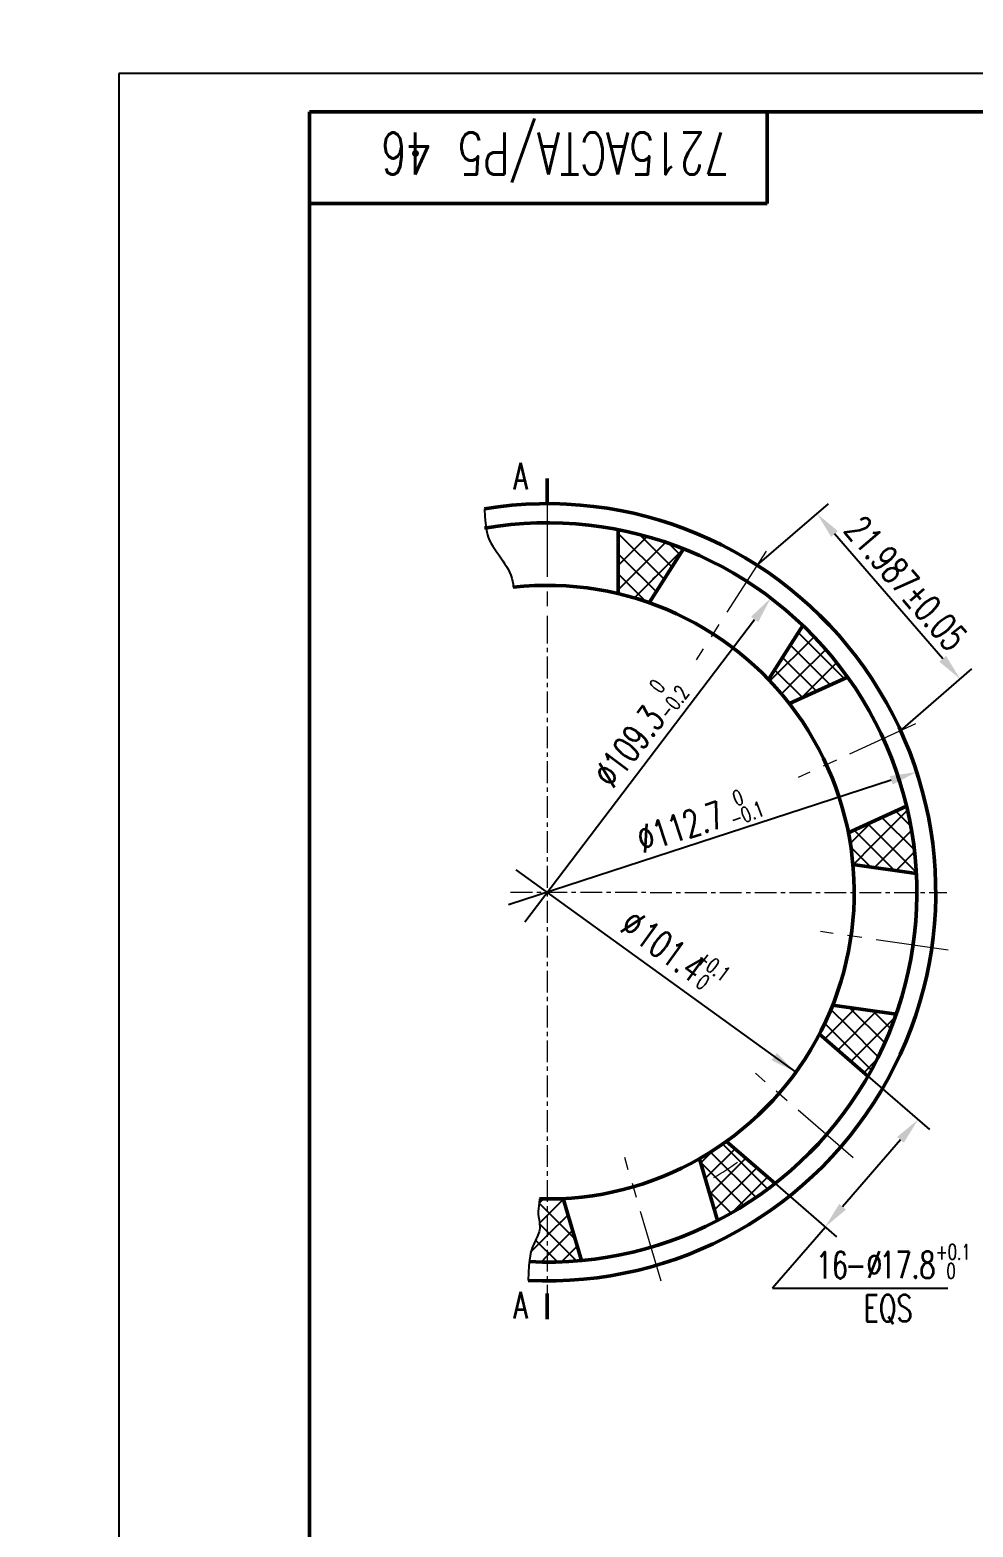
# Model space of a CAD drawing. Header units: millimetres. Extents: x 260 to 24115, y -110 to 18185.
# Drawn here: x 940.1 to 1063.7, y -3.8 to 192.4 of the extents above; entities that cross this region are included whole.
import ezdxf

# ---------------------------------------------------------------- set-up
doc = ezdxf.new("R2010")
doc.units = ezdxf.units.MM
doc.header["$LTSCALE"] = 0.3
doc.linetypes.add('CENTER', pattern=[50.8, 31.75, -6.35, 6.35, -6.35])
for name, color, linetype, lineweight in [('3', 7, 'CENTER', 20), ('90', 7, 'Continuous', 20), ('中心线', 7, 'CENTER', 18), ('粗实线', 7, 'Continuous', 50)]:
    doc.layers.add(name, color=color, linetype=linetype, lineweight=lineweight)
doc.styles.add('HZ 小', font='txt.shx', dxfattribs={"width": 0.7, "bigfont": 'hztxt.shx'})
doc.dimstyles.new('1.1水平线性1：1', dxfattribs={"dimtxt": 3.5, "dimasz": 3.5, "dimexe": 2, "dimexo": 0, "dimgap": 1, "dimtad": 1, "dimdec": 7, "dimdsep": 46, "dimtxsty": 'HZ 小', "dimcen": 0, "dimdle": 7, "dimclre": 256, "dimadec": 3, "dimazin": 2, "dimtfac": 0.514286, "dimtdec": 7, "dimtix": 1, "dimtmove": 0, "dimatfit": 3, "dimfxl": 1, "dimtolj": 1, "dimarcsym": 0})

# ---------------------------------------------------------------- blocks, each defined once
blk = doc.blocks.new('*D33')
at = {"color": 0, "linetype": 'Continuous', "lineweight": -2, "transparency": 16777216}
for start, end in [(5.9765, 11.953), (350, 0), (338.047, 344.0235)]:
    blk.add_arc((542.5, -36.39), 33.57, start, end, dxfattribs=at)
at = {"color": 0, "transparency": 16777216}
for points in [[(575.3, -32.92), (576.47, -32.86), (576.07, -36.39)], [(575.34, -45.76), (574.2, -45.5), (575.56, -42.22)]]:
    blk.add_solid(points, dxfattribs=at)
at = {"layer": 'Defpoints', "color": 0, "transparency": 16777216}
for p in [(547.57, -36.39), (577.64, -36.39), (549.9, -37.69), (576.01, -38.34), (577.1, -42.49)]:
    blk.add_point(p, dxfattribs=at)
blk = doc.blocks.new('*D34')
at = {"linetype": 'Continuous', "lineweight": -2, "transparency": 16777216}
for p, q in [((1049.94, 55.29), (1058.02, 48.3)), ((1037.76, 41.23), (1045.84, 34.23))]:
    blk.add_line(p, q, dxfattribs=at)
at = {"color": 0, "linetype": 'Continuous', "lineweight": -2, "transparency": 16777216}
blk.add_line((1054.21, 46.96), (1046.62, 38.19), dxfattribs=at)
at = {"color": 0, "transparency": 16777216}
for points in [[(1054.65, 46.58), (1053.77, 47.34), (1056.5, 49.6)], [(1046.18, 38.57), (1047.06, 37.81), (1044.33, 35.54)]]:
    blk.add_solid(points, dxfattribs=at)
at = {"layer": 'Defpoints', "color": 0, "transparency": 16777216}
for p in [(1049.94, 55.29), (1037.76, 41.23), (1044.33, 35.54)]:
    blk.add_point(p, dxfattribs=at)

msp = doc.modelspace()

# ---------------------------------------------------------------- linework, layer by layer
at = {"color": 0}
for p, q in [((1161.74780885, 186.65719782), (951.74780885, 186.65719782)), ((951.74780885, 186.65719782), (951.74780885, -110.34280218))]:
    msp.add_line(p, q, dxfattribs=at)
at = {"linetype": 'Continuous'}
for p, q in [((1035.40338314, 122.25544723), (1044.78452471, 130.29513202)), ((1059.73838051, 109.98337798), (1045.56503813, 126.34028704)), ((1054.22252981, 100.56441367), (1063.54189223, 108.64797593)), ((1053.00433049, 94.06786406), (1002.81998643, 77.73945821))]:
    msp.add_line(p, q, dxfattribs=at)
for p, q in [((1023.21271068, 120.40281289), (1017.21492984, 126.40059373)), ((1017.21492984, 122.21385565), (1021.00220292, 126.00112872)), ((1018.33738512, 126.51829144), (1018.46003822, 126.64094454)), ((1024.25012027, 122.01705373), (1019.99502909, 126.27214491)), ((1022.17530108, 118.78857205), (1017.21492984, 123.7489433)), ((1020.01461737, 120.94925577), (1017.21492984, 123.7489433)), ((1019.32391369, 117.95887846), (1025.76030468, 124.39526945)), ((1019.32652675, 121.14347204), (1023.432641, 125.2495863)), ((1025.28752986, 123.63129456), (1023.79255299, 125.12627143)), ((1017.21492984, 119.03187513), (1019.32652675, 121.14347204)), ((1020.83061078, 117.48161193), (1017.21492984, 121.09729287)), ((1021.7643129, 120.39927768), (1022.07735085, 120.71231563)), ((1004.97496561, 75.5014484), (1035.09190712, 115.15184306)), ((1037.08978246, 107.0869226), (1042.88292414, 112.88006428)), ((1046.82938286, 107.39274242), (1040.82213344, 113.39999185)), ((1043.18871796, 105.73010647), (1038.74731425, 110.17151018)), ((1045.00905041, 106.56142444), (1039.78472384, 111.78575101)), ((1040.7614743, 107.57663393), (1044.40295374, 111.21811337)), ((1041.3683855, 104.89878849), (1037.70990466, 108.55726934)), ((1041.17922072, 104.81239983), (1045.8485156, 109.48169471)), ((1038.59500103, 105.41016065), (1040.7614743, 107.57663393)), ((1047.62658769, 85.80392268), (1050.39673134, 88.57406633)), ((1056.27224233, 82.03998038), (1049.94462598, 88.36759673)), ((1050.72797053, 85.723325), (1055.13561587, 90.13097034)), ((1056.02475513, 84.93911801), (1051.76495843, 89.1989147)), ((1055.56118221, 88.05434136), (1053.58529089, 90.03023268)), ((1050.85335077, 84.80722151), (1048.12429353, 87.53627875)), ((1050.81181195, 82.6251859), (1055.66290399, 87.47627794)), ((1050.31185265, 82.69706919), (1047.70379038, 85.30513147)), ((1048.0298213, 83.02517577), (1050.72797053, 85.723325)), ((1053.40877301, 82.25179927), (1050.85335077, 84.80722151)), ((1053.59380259, 82.22519603), (1056.05349338, 84.68488682)), ((1003.80070225, 82.34775612), (1040.4874086, 55.81330201)), ((1044.28475324, 60.18822461), (1048.29264765, 64.19611903)), ((1047.41988204, 61.72418594), (1045.09144013, 64.05262785)), ((1045.17777938, 64.26323127), (1045.22514777, 64.31059966)), ((1045.98953336, 58.71102423), (1051.0746383, 63.79612916)), ((1052.14748154, 59.64823687), (1047.48322147, 64.31249695)), ((1047.69431349, 57.23382384), (1053.51361599, 63.05312634)), ((1052.93319105, 61.51417779), (1050.58014182, 63.86722702)), ((1046.56565683, 59.92676073), (1044.27756732, 62.21485024)), ((1051.29868363, 57.84538435), (1047.41988204, 61.72418594)), ((1050.389544, 56.10287355), (1046.56565683, 59.92676073)), ((1049.39909362, 55.75662345), (1051.1082464, 57.46577623)), ((1028.02276225, 43.92623363), (1029.70724391, 45.61071529)), ((1028.62463213, 41.87645308), (1032.51962135, 45.7714423)), ((1029.38457051, 45.28804189), (1029.31274725, 45.35986515)), ((1035.26770914, 39.40490326), (1029.31274725, 45.35986515)), ((1036.86920691, 40.45505592), (1030.91424503, 46.4100178)), ((1033.66621136, 38.35475061), (1027.99284727, 44.0281147)), ((1029.226502, 39.82667252), (1033.94027146, 44.54044198)), ((1029.82837188, 37.77689197), (1035.36092156, 43.30944165)), ((1032.13621846, 37.43308812), (1036.78157167, 42.07844133)), ((1032.06471359, 37.30459795), (1029.09508965, 40.27422189)), ((1006.83783546, 38.65120941), (1007.39798736, 39.21136132)), ((1011.57194518, 33.9325125), (1006.83940697, 38.66505071)), ((1006.88876099, 36.05048452), (1010.0282232, 39.18994673)), ((1006.88876099, 36.05048452), (1006.96793366, 36.12965719)), ((1011.75882466, 31.09398259), (1006.89879035, 35.95401689)), ((1007.91492984, 34.42500294), (1010.63009308, 37.14016617)), ((1009.6437669, 36.15383999), (1009.73464233, 36.24471543)), ((1044.36340116, 35.51336846), (1037.4234651, 27.53297506)), ((1005.71953185, 32.22960495), (1007.91492984, 34.42500294)), ((1009.24177863, 30.95937818), (1006.3804776, 33.82067922)), ((1007.91492984, 31.77335251), (1011.23196295, 35.09038562)), ((1007.08980582, 30.94822848), (1007.91492984, 31.77335251)), ((1009.76996643, 30.97673866), (1011.83383283, 33.04060507)), ((1037.4234651, 27.53297506), (1060.4158715, 27.53297506))]:
    msp.add_line(p, q)
at = {"const_width": 0.45, "flags": 128}
msp.add_lwpolyline([(990.40874156, 176.20359788, 1), (990.85874156, 176.20359788, 1)], format="xyb", close=True, dxfattribs=at)
at = {"color": 7, "lineweight": 0}
for centre, radius, start, end in [((1007.91492984, 79.39719242), 43.27789744, 300.2989498745, 305.1555955801), ((1007.91492984, 79.39719242), 43.27789744, 300.2989498745, 305.1555955801), ((1007.91492984, 79.37205199), 48.43085291, 298.7996424504, 306.6864994766)]:
    msp.add_arc(centre, radius, start, end, dxfattribs=at)
for points, knots in [([(999.67519127, 129.64211036), (999.84920185, 126.55218979), (1000.87987938, 123.90150853), (1003.5157625, 121.53468527), (1003.42717357, 119.35008354)], [8.6257438705, 8.6257438705, 8.6257438705, 8.6257438705, 10.3465926699, 17.0993755324, 17.0993755324, 17.0993755324, 17.0993755324]), ([(1006.87222334, 39.22190034), (1006.86879262, 38.4874378), (1006.58139687, 37.74476527), (1006.81735415, 36.63998592), (1006.87928746, 36.13168824)], [3.683843243, 3.683843243, 3.683843243, 3.683843243, 5.4769755202, 7.014061101, 7.014061101, 7.014061101, 7.014061101]), ([(1006.87928746, 36.13168824), (1006.92091012, 35.79008372), (1006.98125834, 34.78200652), (1006.10646536, 33.51190199), (1005.48155819, 31.61999036), (1005.42079889, 28.54225774)], [7.014061101, 7.014061101, 7.014061101, 7.014061101, 8.04706873, 10.0690210932, 11.9096102428, 11.9096102428, 11.9096102428, 11.9096102428])]:
    msp.add_open_spline(points, degree=3, knots=knots)
for points in [[(1046.00589205, 126.72228913), (1045.12418421, 125.95828494), (1043.27302556, 128.98541055)], [(1034.62738122, 115.50467938), (1035.55643302, 114.79900674), (1037.20892503, 117.93899845)], [(1059.2975266, 109.60137588), (1060.17923443, 110.36538007), (1062.03039308, 107.33825447)], [(1053.18481558, 93.51315431), (1052.82384539, 94.62257382), (1056.332589, 95.15077462)], [(1037.99132205, 58.33439749), (1037.30759793, 57.38907615), (1040.48542402, 55.81056447)]]:
    msp.add_solid(points)
at = {"layer": '3'}
for p, q in [((1007.91492984, 130.23138208), (1007.91492984, 115.61949994)), ((1036.58312458, 124.09116074), (1027.43992714, 109.86406782)), ((1007.91492984, 115.61949994), (1007.91492984, 114.84337709)), ((1056.1957493, 101.46555281), (1040.80373881, 94.43625715)), ((1060.45474906, 71.82623139), (1043.7083856, 74.23399496)), ((1048.00827821, 44.59575295), (1035.22308733, 55.67418392)), ((1022.81932283, 28.42437658), (1018.05977225, 44.63391724))]:
    msp.add_line(p, q, dxfattribs=at)
at = {"layer": '中心线', "ltscale": 0.3}
for p, q in [((1007.91492984, 114.84337709), (1007.91492984, 23.91970728)), ((1003.09702816, 79.4009413), (1060.29504742, 79.3564347))]:
    msp.add_line(p, q, dxfattribs=at)
at = {"layer": '粗实线', "color": 0}
for p, q in [((976.74780885, 181.65719782), (1156.74780885, 181.65719782)), ((976.74780885, -105.34280218), (976.74780885, 181.65719782)), ((1036.74780885, 169.65719782), (1036.74780885, 181.65719782)), ((976.74780885, 169.65719782), (1036.74780885, 169.65719782))]:
    msp.add_line(p, q, dxfattribs=at)
at = {"layer": '粗实线'}
for p, q in [((1007.91492984, 130.23138208), (1007.91492984, 133.59358728)), ((1007.91492984, 23.45215078), (1007.91492984, 26.81435598))]:
    msp.add_line(p, q, dxfattribs=at)
at = {"layer": '粗实线', "linetype": 'Continuous'}
for p, q in [((1017.21492984, 118.5198161), (1017.21492984, 126.90159558)), ((1021.24255923, 117.3371974), (1025.77481009, 124.38951739)), ((1036.88987494, 107.2812782), (1041.42500147, 114.33807282)), ((1039.63876046, 104.1088952), (1047.27238839, 107.59505626)), ((1047.3654797, 87.18974009), (1055.00724817, 90.67961881)), ((1047.96286962, 83.03480197), (1056.2829344, 81.83855725)), ((1045.31581362, 64.62412315), (1053.64551749, 63.42649254)), ((1043.57204086, 60.80579341), (1049.93519666, 55.29208751)), ((1031.39163121, 46.74885132), (1037.76040625, 41.23027633)), ((1027.86033129, 44.47942267), (1030.2352397, 36.39122742)), ((1010.00740131, 39.26085959), (1012.38921794, 31.14913707))]:
    msp.add_line(p, q, dxfattribs=at)
for centre, radius, start, end in [((1007.91492984, 79.39719242), 50.91605906, 267.1922338088, 99.3131236642), ((1007.91492984, 79.37205199), 48.43085291, 267.1907768825, 99.7717371585), ((1007.94070727, 79.40598922), 40.19829172, 268.4768797846, 96.4468640319)]:
    msp.add_arc(centre, radius, start, end, dxfattribs=at)

# ---------------------------------------------------------------- texts
at = {"style": 'HZ 小', "width": 0.7}
for s, rotation, p in [('21.987%%P0.05', 310.9090909091, (1046.66135966, 126.7493099)), ('%%c109.3', 52.781069065, (1016.50605032, 92.82757414)), ('∅', 324.1228512444, (1017.2325893, 74.44422586)), ('101.4', 324.1228512444, (1019.21776412, 73.00840522))]:
    msp.add_text(s, height=3.5, rotation=rotation, dxfattribs=at).set_placement(p)
at = {"insert": (1025.34850846, 87.96143289), "char_height": 3.5, "attachment_point": 5, "rotation": 18.023257108, "style": 'HZ 小'}
msp.add_mtext('\\A1;∅112.7', dxfattribs=at)
at = {"layer": '90', "style": 'HZ 小', "width": 0.7}
for s, height, rotation, p in [('7215ACTA/P5 46', 5.5, 180, (1031.82040705, 178.94689761)), (' 0', 2, 52.618294612, (1021.97571187, 104.33245431)), ('-0.2', 2, 52.618294612, (1023.8648688, 101.86911479)), ('0', 2, 21.1801622453, (1032.69427224, 90.64524797)), ('-0.1', 2, 21.1801622453, (1032.29753062, 87.89170213)), ('+0.1', 2, 322.618294612, (1027.27377661, 70.32249836)), (' 0', 2, 322.618294612, (1026.22224724, 67.96025366))]:
    msp.add_text(s, height=height, rotation=rotation, dxfattribs=at).set_placement(p)
for s, height, p in [('A', 3.5, (1003.4642547, 132.16333261)), ('16', 3.5, (1043.12207988, 28.80720931)), ('-%%C', 3.5, (1046.99355846, 28.86511987)), ('17.8', 3.5, (1051.43947478, 28.83623846)), ('+0.1', 2, (1058.83344463, 31.28107756)), ('0', 2, (1060.24321131, 28.78107756)), ('A', 3.5, (1003.4642547, 23.56098164)), ('EQS', 3.5, (1049.37735782, 23.16141668))]:
    msp.add_text(s, height=height, dxfattribs=at).set_placement(p)

# ---------------------------------------------------------------- dimensions: what is measured, and where the dimension line sits
at = {"color": 0}
dim = msp.add_angular_dim_2l(base=(576.00888246, -38.33859331), line1=((549.9004632, -37.69224557), (577.10376278, -42.48892125)), line2=((547.56599518, -36.38671546), (577.63763661, -36.38671546)), text=' ', dimstyle='1.1水平线性1：1', override={"dimtxsty": 'HZ 小'}, dxfattribs=at)
dim.commit()
dim.dimension.update_dxf_attribs({"geometry": '*D33', "text_midpoint": (24115.17002956, 18185.49737337)})
dim = msp.add_aligned_dim(p1=(1049.93519666, 55.29208751), p2=(1037.76040625, 41.23027633), distance=8.6892738, text=' ', dimstyle='1.1水平线性1：1')
dim.commit()
dim.dimension.update_dxf_attribs({"geometry": '*D34', "text_midpoint": (1050.41699058, 42.57354327)})

doc.saveas('drawing.dxf')
